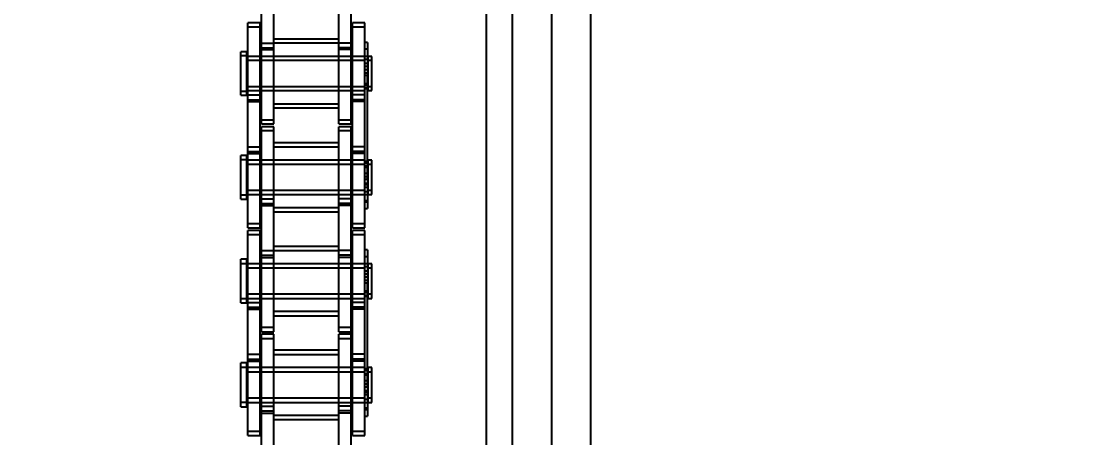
# Model space of a CAD drawing. Header units: metres. Extents: x 0 to 63075, y 0 to 44550.
# Drawn here: x 13988.9 to 14120.7, y 29976.1 to 30026.9 of the extents above; entities that cross this region are included whole.
import ezdxf

# ---------------------------------------------------------------- set-up
doc = ezdxf.new("R2010")
doc.units = ezdxf.units.M
doc.header["$LTSCALE"] = 75
doc.linetypes.add('HIDDEN2', pattern=[4.7625, 3.175, -1.5875])
for name, color, linetype in [('18_COTAS', 7, 'Continuous'), ('SDM', 7, 'Continuous'), ('SL1', 8, 'Continuous'), ('SL4', 4, 'Continuous'), ('ST1', 7, 'HIDDEN2')]:
    doc.layers.add(name, color=color, linetype=linetype)
doc.styles.add('ROMANS', font='ROMANS.SHX')
doc.dimstyles.new('75___1-75', dxfattribs={"dimscale": 75, "dimtxt": 2.5, "dimasz": 2, "dimexe": 1.5, "dimexo": 1, "dimgap": 0.5, "dimtad": 1, "dimdec": 0, "dimzin": 12, "dimtxsty": 'ROMANS', "dimcen": 0, "dimclrd": 256, "dimclre": 256, "dimclrt": 3, "dimazin": 3, "dimtfac": 1, "dimtdec": 0, "dimtmove": 0, "dimatfit": 0, "dimfxl": 1, "dimlwd": -1, "dimlwe": -1, "dimarcsym": 0})

# ---------------------------------------------------------------- blocks, each defined once
blk = doc.blocks.new('A$C1d93b9d1')
at = {"layer": 'SL1'}
for radius, start, end in [(1979, 150.48869, 76.2155), (1915.5, 151.39767, 77.94663), (1915.5, 151.39767, 77.48242), (1907.5, 151.51701, 77.89531), (1508, 159.38429, 0), (1508, 159.38429, 0), (1500, 179.96007, 0.03993)]:
    blk.add_arc((6031.73, 6950), radius, start, end, dxfattribs=at)
blk = doc.blocks.new('*D27')
at = {"layer": '18_COTAS', "transparency": 16777216}
for p, q in [((12131.24, 27878.33), (12131.24, 30705.37)), ((13913.74, 30509.57), (13913.74, 30705.37)), ((11981.24, 30592.87), (11122.31, 30592.87)), ((13913.74, 30592.87), (12131.24, 30592.87)), ((14063.74, 30592.87), (14213.74, 30592.87))]:
    blk.add_line(p, q, dxfattribs=at)
for points in [[(11981.24, 30617.87), (11981.24, 30567.87), (12131.24, 30592.87)], [(14063.74, 30617.87), (14063.74, 30567.87), (13913.74, 30592.87)]]:
    blk.add_solid(points, dxfattribs=at)
at = {"layer": 'Defpoints', "color": 0, "transparency": 16777216}
for p in [(13913.74, 30592.87), (13913.74, 30434.57), (12131.24, 27803.33)]:
    blk.add_point(p, dxfattribs=at)
at = {"layer": '18_COTAS', "color": 3, "transparency": 16777216, "insert": (11476.78, 30724.12), "char_height": 187.5, "attachment_point": 5, "style": 'ROMANS'}
blk.add_mtext('1782', dxfattribs=at)
blk = doc.blocks.new('A$C429c7d53')
at = {"layer": 'SL4'}
for p, q in [((337.77, 3289.74), (337.77, 2339.74)), ((328.24, 2339.74), (328.24, 3129.5))]:
    blk.add_line(p, q, dxfattribs=at)
at = {"layer": 'ST1'}
for p, q in [((325, 3339.74), (325, 2339.74)), ((333, 3339.74), (333, 2339.74)), ((328.24, 2339.74), (328.24, 3129.5)), ((297.51, 2933.41), (297.51, 2939.76)), ((299.03, 2933.41), (299.03, 2939.76)), ((306.96, 2933.41), (306.96, 2939.76)), ((308.48, 2933.41), (308.48, 2939.76)), ((295.84, 2936.16), (295.84, 2936.66)), ((297.36, 2936.66), (295.84, 2936.66)), ((297.36, 2936.16), (297.36, 2936.66)), ((308.64, 2936.16), (308.64, 2936.66)), ((310.16, 2936.66), (308.64, 2936.66)), ((310.16, 2936.16), (310.16, 2936.66)), ((295.84, 2927.06), (295.84, 2936.16)), ((297.36, 2936.16), (295.84, 2936.16)), ((297.36, 2927.06), (297.36, 2936.16)), ((308.64, 2927.06), (308.64, 2936.16)), ((310.16, 2936.16), (308.64, 2936.16)), ((310.16, 2927.06), (310.16, 2936.16)), ((297.51, 2934.2), (299.03, 2934.2)), ((306.96, 2934.7), (299.03, 2934.7)), ((306.96, 2934.2), (299.03, 2934.2)), ((308.48, 2934.2), (306.96, 2934.2)), ((310.49, 2934.29), (310.16, 2934.29)), ((310.49, 2934.29), (310.49, 2933.47)), ((295, 2932.63), (295, 2933.14)), ((295.66, 2933.14), (295, 2933.14)), ((295, 2927.84), (295, 2932.63)), ((295.66, 2932.63), (295, 2932.63)), ((295.66, 2933.14), (295.66, 2932.63)), ((295.66, 2932.63), (295.66, 2927.84)), ((297.51, 2933.62), (299.03, 2933.62)), ((297.51, 2933.41), (299.03, 2933.41)), ((297.51, 2924.32), (297.51, 2933.41)), ((299.03, 2924.32), (299.03, 2933.41)), ((308.48, 2933.62), (306.96, 2933.62)), ((308.48, 2933.41), (306.96, 2933.41)), ((306.96, 2924.32), (306.96, 2933.41)), ((308.48, 2924.32), (308.48, 2933.41)), ((310.49, 2933.47), (310.16, 2933.47)), ((310.49, 2933.47), (310.49, 2930.24)), ((310.16, 2932.58), (295.66, 2932.58)), ((310.16, 2932.08), (295.66, 2932.08)), ((297.36, 2932.58), (295.84, 2932.58)), ((297.36, 2932.08), (295.84, 2932.08)), ((299.03, 2932.58), (297.51, 2932.58)), ((299.03, 2932.08), (297.51, 2932.08)), ((306.96, 2932.58), (299.03, 2932.58)), ((306.96, 2932.08), (299.03, 2932.08)), ((308.48, 2932.58), (306.96, 2932.58)), ((308.48, 2932.08), (306.96, 2932.08)), ((310.49, 2932.58), (308.64, 2932.58)), ((310.16, 2932.08), (308.64, 2932.08)), ((310.53, 2932.21), (310.16, 2932.21)), ((310.53, 2931.71), (310.16, 2931.71)), ((310.49, 2931.34), (310.16, 2931.34)), ((310.53, 2932.58), (310.53, 2932.08)), ((311, 2932.58), (310.53, 2932.58)), ((310.53, 2932.08), (310.53, 2928.39)), ((311, 2932.08), (310.53, 2932.08)), ((311, 2932.08), (311, 2932.58)), ((311, 2928.39), (311, 2932.08)), ((310.49, 2930.95), (310.16, 2930.95)), ((310.49, 2930.53), (310.16, 2930.53)), ((310.49, 2930.24), (310.16, 2930.24)), ((310.49, 2917.54), (310.49, 2930.24)), ((295.66, 2928.89), (310.16, 2928.89)), ((295.84, 2928.89), (297.36, 2928.89)), ((297.51, 2928.89), (299.03, 2928.89)), ((299.03, 2928.89), (306.96, 2928.89)), ((306.96, 2928.89), (308.48, 2928.89)), ((308.64, 2928.89), (310.16, 2928.89)), ((310.16, 2929.26), (310.53, 2929.26)), ((310.49, 2929.17), (310.16, 2929.17)), ((310.49, 2929.07), (310.16, 2929.07)), ((310.16, 2928.76), (310.53, 2928.76)), ((310.53, 2928.89), (311, 2928.89)), ((295, 2928.34), (295.66, 2928.34)), ((295, 2927.84), (295.66, 2927.84)), ((295.66, 2928.39), (310.16, 2928.39)), ((295.84, 2928.39), (297.36, 2928.39)), ((295.84, 2927.86), (297.36, 2927.86)), ((297.51, 2928.39), (299.03, 2928.39)), ((299.03, 2928.39), (306.96, 2928.39)), ((306.96, 2928.39), (308.48, 2928.39)), ((308.64, 2928.39), (310.16, 2928.39)), ((310.16, 2927.86), (308.64, 2927.86)), ((310.49, 2928.62), (310.16, 2928.62)), ((310.53, 2928.39), (311, 2928.39)), ((295.84, 2927.28), (297.36, 2927.28)), ((295.84, 2927.06), (297.36, 2927.06)), ((295.84, 2920.71), (295.84, 2927.06)), ((297.36, 2920.71), (297.36, 2927.06)), ((299.03, 2926.78), (306.96, 2926.78)), ((299.03, 2926.28), (306.96, 2926.28)), ((310.16, 2927.28), (308.64, 2927.28)), ((310.16, 2927.06), (308.64, 2927.06)), ((308.64, 2920.71), (308.64, 2927.06)), ((310.16, 2920.71), (310.16, 2927.06)), ((297.51, 2924.82), (299.03, 2924.82)), ((306.96, 2924.82), (308.48, 2924.82)), ((297.51, 2924.32), (299.03, 2924.32)), ((297.51, 2923.46), (297.51, 2923.98)), ((299.03, 2923.98), (297.51, 2923.98)), ((297.51, 2914.36), (297.51, 2923.46)), ((299.03, 2923.46), (297.51, 2923.46)), ((299.03, 2923.46), (299.03, 2923.98)), ((299.03, 2914.36), (299.03, 2923.46)), ((306.96, 2924.32), (308.48, 2924.32)), ((306.96, 2923.46), (306.96, 2923.98)), ((308.48, 2923.98), (306.96, 2923.98)), ((306.96, 2914.36), (306.96, 2923.46)), ((308.48, 2923.46), (306.96, 2923.46)), ((308.48, 2923.46), (308.48, 2923.98)), ((308.48, 2914.36), (308.48, 2923.46)), ((295.84, 2921.52), (297.36, 2921.52)), ((295.84, 2920.94), (297.36, 2920.94)), ((306.96, 2922.02), (299.03, 2922.02)), ((306.96, 2921.5), (299.03, 2921.5)), ((310.16, 2921.52), (308.64, 2921.52)), ((310.16, 2920.94), (308.64, 2920.94)), ((295, 2919.93), (295, 2920.46)), ((295.66, 2920.46), (295, 2920.46)), ((295, 2915.14), (295, 2919.93)), ((295.66, 2919.93), (295, 2919.93)), ((295.66, 2920.46), (295.66, 2919.93)), ((295.66, 2919.93), (295.66, 2915.14)), ((310.16, 2919.9), (295.66, 2919.9)), ((295.84, 2920.71), (297.36, 2920.71)), ((295.84, 2911.62), (295.84, 2920.71)), ((297.36, 2919.9), (295.84, 2919.9)), ((297.36, 2911.62), (297.36, 2920.71)), ((299.03, 2919.9), (297.51, 2919.9)), ((306.96, 2919.9), (299.03, 2919.9)), ((308.48, 2919.9), (306.96, 2919.9)), ((310.16, 2920.71), (308.64, 2920.71)), ((308.64, 2911.62), (308.64, 2920.71)), ((310.16, 2919.9), (308.64, 2919.9)), ((310.16, 2911.62), (310.16, 2920.71)), ((310.49, 2919.73), (310.16, 2919.73)), ((310.49, 2919.62), (310.16, 2919.62)), ((310.53, 2919.54), (310.16, 2919.54)), ((310.53, 2919.9), (310.53, 2919.38)), ((311, 2919.9), (310.53, 2919.9)), ((311, 2919.38), (311, 2919.9)), ((310.16, 2919.38), (295.66, 2919.38)), ((297.36, 2919.38), (295.84, 2919.38)), ((299.03, 2919.38), (297.51, 2919.38)), ((306.96, 2919.38), (299.03, 2919.38)), ((308.48, 2919.38), (306.96, 2919.38)), ((310.16, 2919.38), (308.64, 2919.38)), ((310.49, 2919.15), (310.16, 2919.15)), ((310.53, 2919.01), (310.16, 2919.01)), ((310.49, 2918.27), (310.16, 2918.27)), ((310.53, 2919.38), (310.53, 2915.69)), ((311, 2919.38), (310.53, 2919.38)), ((311, 2915.69), (311, 2919.38)), ((310.49, 2917.85), (310.16, 2917.85)), ((310.49, 2917.54), (310.16, 2917.54)), ((310.49, 2917.04), (310.16, 2917.04)), ((310.49, 2916.87), (310.16, 2916.87)), ((310.49, 2917.54), (310.49, 2913.98)), ((295, 2915.66), (295.66, 2915.66)), ((295.66, 2916.21), (310.16, 2916.21)), ((295.66, 2915.69), (310.16, 2915.69)), ((295.84, 2916.21), (297.36, 2916.21)), ((295.84, 2915.69), (297.36, 2915.69)), ((297.51, 2916.21), (299.03, 2916.21)), ((297.51, 2915.69), (299.03, 2915.69)), ((299.03, 2916.21), (306.96, 2916.21)), ((299.03, 2915.69), (306.96, 2915.69)), ((306.96, 2916.21), (308.48, 2916.21)), ((306.96, 2915.69), (308.48, 2915.69)), ((308.64, 2916.21), (310.16, 2916.21)), ((308.64, 2915.69), (310.49, 2915.69)), ((310.16, 2916.58), (310.53, 2916.58)), ((310.16, 2916.06), (310.53, 2916.06)), ((310.53, 2916.21), (311, 2916.21)), ((310.53, 2915.69), (311, 2915.69)), ((295, 2915.14), (295.66, 2915.14)), ((297.51, 2915.18), (299.03, 2915.18)), ((297.51, 2914.6), (299.03, 2914.6)), ((297.51, 2914.36), (299.03, 2914.36)), ((297.51, 2908.01), (297.51, 2914.36)), ((299.03, 2908.01), (299.03, 2914.36)), ((308.48, 2915.18), (306.96, 2915.18)), ((308.48, 2914.6), (306.96, 2914.6)), ((308.48, 2914.36), (306.96, 2914.36)), ((306.96, 2908.01), (306.96, 2914.36)), ((308.48, 2908.01), (308.48, 2914.36)), ((310.49, 2914.92), (310.16, 2914.92)), ((310.49, 2914.75), (310.16, 2914.75)), ((299.03, 2914.1), (306.96, 2914.1)), ((299.03, 2913.58), (306.96, 2913.58)), ((310.16, 2913.98), (310.49, 2913.98)), ((295.84, 2912.14), (297.36, 2912.14)), ((295.84, 2911.62), (297.36, 2911.62)), ((308.64, 2912.14), (310.16, 2912.14)), ((308.64, 2911.62), (310.16, 2911.62)), ((295.84, 2910.76), (295.84, 2911.3)), ((297.36, 2911.3), (295.84, 2911.3)), ((295.84, 2901.66), (295.84, 2910.76)), ((297.36, 2910.76), (295.84, 2910.76)), ((297.36, 2910.76), (297.36, 2911.3)), ((297.36, 2901.66), (297.36, 2910.76)), ((308.64, 2910.76), (308.64, 2911.3)), ((310.16, 2911.3), (308.64, 2911.3)), ((308.64, 2901.66), (308.64, 2910.76)), ((310.16, 2910.76), (308.64, 2910.76)), ((310.16, 2910.76), (310.16, 2911.3)), ((310.16, 2901.66), (310.16, 2910.76)), ((306.96, 2909.34), (299.03, 2909.34)), ((310.49, 2908.93), (310.16, 2908.93)), ((310.49, 2908.93), (310.49, 2908.07)), ((295, 2907.23), (295, 2907.78)), ((295.66, 2907.78), (295, 2907.78)), ((295.66, 2907.78), (295.66, 2907.23)), ((297.51, 2908.84), (299.03, 2908.84)), ((297.51, 2908.26), (299.03, 2908.26)), ((297.51, 2908.01), (299.03, 2908.01)), ((297.51, 2898.92), (297.51, 2908.01)), ((299.03, 2898.92), (299.03, 2908.01)), ((306.96, 2908.8), (299.03, 2908.8)), ((308.48, 2908.84), (306.96, 2908.84)), ((308.48, 2908.26), (306.96, 2908.26)), ((308.48, 2908.01), (306.96, 2908.01)), ((306.96, 2898.92), (306.96, 2908.01)), ((308.48, 2898.92), (308.48, 2908.01)), ((310.49, 2908.07), (310.16, 2908.07)), ((310.49, 2908.07), (310.49, 2904.84)), ((295, 2902.44), (295, 2907.23)), ((295.66, 2907.23), (295, 2907.23)), ((295.66, 2907.23), (295.66, 2902.44)), ((310.16, 2907.23), (295.66, 2907.23)), ((310.16, 2906.68), (295.66, 2906.68)), ((297.36, 2907.23), (295.84, 2907.23)), ((297.36, 2906.68), (295.84, 2906.68)), ((299.03, 2907.23), (297.51, 2907.23)), ((299.03, 2906.68), (297.51, 2906.68)), ((306.96, 2907.23), (299.03, 2907.23)), ((306.96, 2906.68), (299.03, 2906.68)), ((308.48, 2907.23), (306.96, 2907.23)), ((308.48, 2906.68), (306.96, 2906.68)), ((310.49, 2907.23), (308.64, 2907.23)), ((310.16, 2906.68), (308.64, 2906.68)), ((310.53, 2906.86), (310.16, 2906.86)), ((310.53, 2906.31), (310.16, 2906.31)), ((310.53, 2907.23), (310.53, 2906.68)), ((311, 2907.23), (310.53, 2907.23)), ((310.53, 2906.68), (310.53, 2902.99)), ((311, 2906.68), (310.53, 2906.68)), ((311, 2906.68), (311, 2907.23)), ((311, 2902.99), (311, 2906.68)), ((310.49, 2905.94), (310.16, 2905.94)), ((310.49, 2905.59), (310.16, 2905.59)), ((310.49, 2905.17), (310.16, 2905.17)), ((310.49, 2904.84), (310.16, 2904.84)), ((310.16, 2903.91), (310.53, 2903.91)), ((310.49, 2903.82), (310.16, 2903.82)), ((310.49, 2903.71), (310.16, 2903.71)), ((310.49, 2892.14), (310.49, 2904.84)), ((295, 2902.98), (295.66, 2902.98)), ((295, 2902.44), (295.66, 2902.44)), ((295.66, 2903.54), (310.16, 2903.54)), ((295.66, 2902.99), (310.16, 2902.99)), ((295.84, 2903.54), (297.36, 2903.54)), ((295.84, 2902.99), (297.36, 2902.99)), ((295.84, 2902.5), (297.36, 2902.5)), ((297.51, 2903.54), (299.03, 2903.54)), ((297.51, 2902.99), (299.03, 2902.99)), ((299.03, 2903.54), (306.96, 2903.54)), ((299.03, 2902.99), (306.96, 2902.99)), ((306.96, 2903.54), (308.48, 2903.54)), ((306.96, 2902.99), (308.48, 2902.99)), ((308.64, 2903.54), (310.16, 2903.54)), ((308.64, 2902.99), (310.16, 2902.99)), ((310.16, 2902.5), (308.64, 2902.5)), ((310.16, 2903.36), (310.53, 2903.36)), ((310.49, 2903.22), (310.16, 2903.22)), ((310.53, 2903.54), (311, 2903.54)), ((310.53, 2902.99), (311, 2902.99)), ((295.84, 2901.92), (297.36, 2901.92)), ((295.84, 2901.66), (297.36, 2901.66)), ((295.84, 2895.31), (295.84, 2901.66)), ((297.36, 2895.31), (297.36, 2901.66)), ((299.03, 2901.42), (306.96, 2901.42)), ((310.16, 2901.92), (308.64, 2901.92)), ((310.16, 2901.66), (308.64, 2901.66)), ((308.64, 2895.31), (308.64, 2901.66)), ((310.16, 2895.31), (310.16, 2901.66)), ((299.03, 2900.88), (306.96, 2900.88)), ((297.51, 2899.46), (299.03, 2899.46)), ((297.51, 2898.92), (299.03, 2898.92)), ((297.51, 2898.06), (297.51, 2898.62)), ((299.03, 2898.62), (297.51, 2898.62)), ((299.03, 2898.06), (299.03, 2898.62)), ((306.96, 2899.46), (308.48, 2899.46)), ((306.96, 2898.92), (308.48, 2898.92)), ((306.96, 2898.06), (306.96, 2898.62)), ((308.48, 2898.62), (306.96, 2898.62)), ((308.48, 2898.06), (308.48, 2898.62)), ((297.51, 2888.96), (297.51, 2898.06)), ((299.03, 2898.06), (297.51, 2898.06)), ((299.03, 2888.96), (299.03, 2898.06)), ((306.96, 2888.96), (306.96, 2898.06)), ((308.48, 2898.06), (306.96, 2898.06)), ((308.48, 2888.96), (308.48, 2898.06)), ((295.84, 2896.17), (297.36, 2896.17)), ((306.96, 2896.66), (299.03, 2896.66)), ((306.96, 2896.1), (299.03, 2896.1)), ((310.16, 2896.17), (308.64, 2896.17)), ((295, 2894.53), (295, 2895.1)), ((295.66, 2895.1), (295, 2895.1)), ((295, 2889.74), (295, 2894.53)), ((295.66, 2894.53), (295, 2894.53)), ((295.66, 2895.1), (295.66, 2894.53)), ((310.16, 2894.55), (295.66, 2894.55)), ((295.66, 2894.53), (295.66, 2889.74)), ((295.84, 2895.58), (297.36, 2895.58)), ((295.84, 2895.31), (297.36, 2895.31)), ((295.84, 2886.22), (295.84, 2895.31)), ((297.36, 2894.55), (295.84, 2894.55)), ((297.36, 2886.22), (297.36, 2895.31)), ((299.03, 2894.55), (297.51, 2894.55)), ((306.96, 2894.55), (299.03, 2894.55)), ((308.48, 2894.55), (306.96, 2894.55)), ((310.16, 2895.58), (308.64, 2895.58)), ((310.16, 2895.31), (308.64, 2895.31)), ((308.64, 2886.22), (308.64, 2895.31)), ((310.16, 2894.55), (308.64, 2894.55)), ((310.16, 2886.22), (310.16, 2895.31)), ((310.53, 2894.55), (310.53, 2893.98)), ((311, 2894.55), (310.53, 2894.55)), ((311, 2893.98), (311, 2894.55)), ((310.16, 2893.98), (295.66, 2893.98)), ((297.36, 2893.98), (295.84, 2893.98)), ((299.03, 2893.98), (297.51, 2893.98)), ((306.96, 2893.98), (299.03, 2893.98)), ((308.48, 2893.98), (306.96, 2893.98)), ((310.16, 2893.98), (308.64, 2893.98)), ((310.49, 2894.37), (310.16, 2894.37)), ((310.49, 2894.27), (310.16, 2894.27)), ((310.53, 2894.18), (310.16, 2894.18)), ((310.49, 2893.75), (310.16, 2893.75)), ((310.53, 2893.61), (310.16, 2893.61)), ((310.53, 2893.98), (310.53, 2890.29)), ((311, 2893.98), (310.53, 2893.98)), ((311, 2890.29), (311, 2893.98)), ((310.49, 2892.91), (310.16, 2892.91)), ((310.49, 2892.5), (310.16, 2892.5)), ((310.49, 2892.14), (310.16, 2892.14)), ((310.49, 2892.14), (310.49, 2888.58)), ((295.66, 2890.86), (310.16, 2890.86)), ((295.84, 2890.86), (297.36, 2890.86)), ((297.51, 2890.86), (299.03, 2890.86)), ((299.03, 2890.86), (306.96, 2890.86)), ((306.96, 2890.86), (308.48, 2890.86)), ((308.64, 2890.86), (310.16, 2890.86)), ((310.49, 2891.68), (310.16, 2891.68)), ((310.49, 2891.51), (310.16, 2891.51)), ((310.16, 2891.23), (310.53, 2891.23)), ((310.16, 2890.66), (310.53, 2890.66)), ((310.53, 2890.86), (311, 2890.86)), ((295, 2890.3), (295.66, 2890.3)), ((295, 2889.74), (295.66, 2889.74)), ((295.66, 2890.29), (310.16, 2890.29)), ((295.84, 2890.29), (297.36, 2890.29)), ((297.51, 2890.29), (299.03, 2890.29)), ((297.51, 2889.83), (299.03, 2889.83)), ((297.51, 2889.24), (299.03, 2889.24)), ((299.03, 2890.29), (306.96, 2890.29)), ((306.96, 2890.29), (308.48, 2890.29)), ((308.48, 2889.83), (306.96, 2889.83)), ((308.48, 2889.24), (306.96, 2889.24)), ((308.64, 2890.29), (310.49, 2890.29)), ((310.49, 2889.56), (310.16, 2889.56)), ((310.49, 2889.39), (310.16, 2889.39)), ((310.53, 2890.29), (311, 2890.29)), ((297.51, 2888.96), (299.03, 2888.96)), ((297.51, 2882.61), (297.51, 2888.96)), ((299.03, 2882.61), (299.03, 2888.96)), ((299.03, 2888.74), (306.96, 2888.74)), ((299.03, 2888.18), (306.96, 2888.18)), ((308.48, 2888.96), (306.96, 2888.96)), ((306.96, 2882.61), (306.96, 2888.96)), ((308.48, 2882.61), (308.48, 2888.96)), ((310.16, 2888.58), (310.49, 2888.58)), ((295.84, 2886.78), (297.36, 2886.78)), ((308.64, 2886.78), (310.16, 2886.78)), ((295.84, 2886.22), (297.36, 2886.22)), ((308.64, 2886.22), (310.16, 2886.22))]:
    blk.add_line(p, q, dxfattribs=at)

msp = doc.modelspace()

# ---------------------------------------------------------------- block references
at = {"layer": 'SDM'}
for name, p in [('A$C1d93b9d1', (8259.51, 24302.83)), ('A$C429c7d53', (13720.74, 27090.07))]:
    msp.add_blockref(name, p, dxfattribs=at)

# ---------------------------------------------------------------- dimensions: what is measured, and where the dimension line sits
at = {"layer": '18_COTAS'}
dim = msp.add_linear_dim(base=(13913.73996451, 30592.87116724), p1=(12131.23996451, 27803.3334565), p2=(13913.73996451, 30434.56595658), dimstyle='75___1-75', dxfattribs=at)
dim.commit()
dim.dimension.update_dxf_attribs({"geometry": '*D27', "text_midpoint": (11476.77567879, 30592.87116724), "dimtype": 160})

doc.saveas('drawing.dxf')
